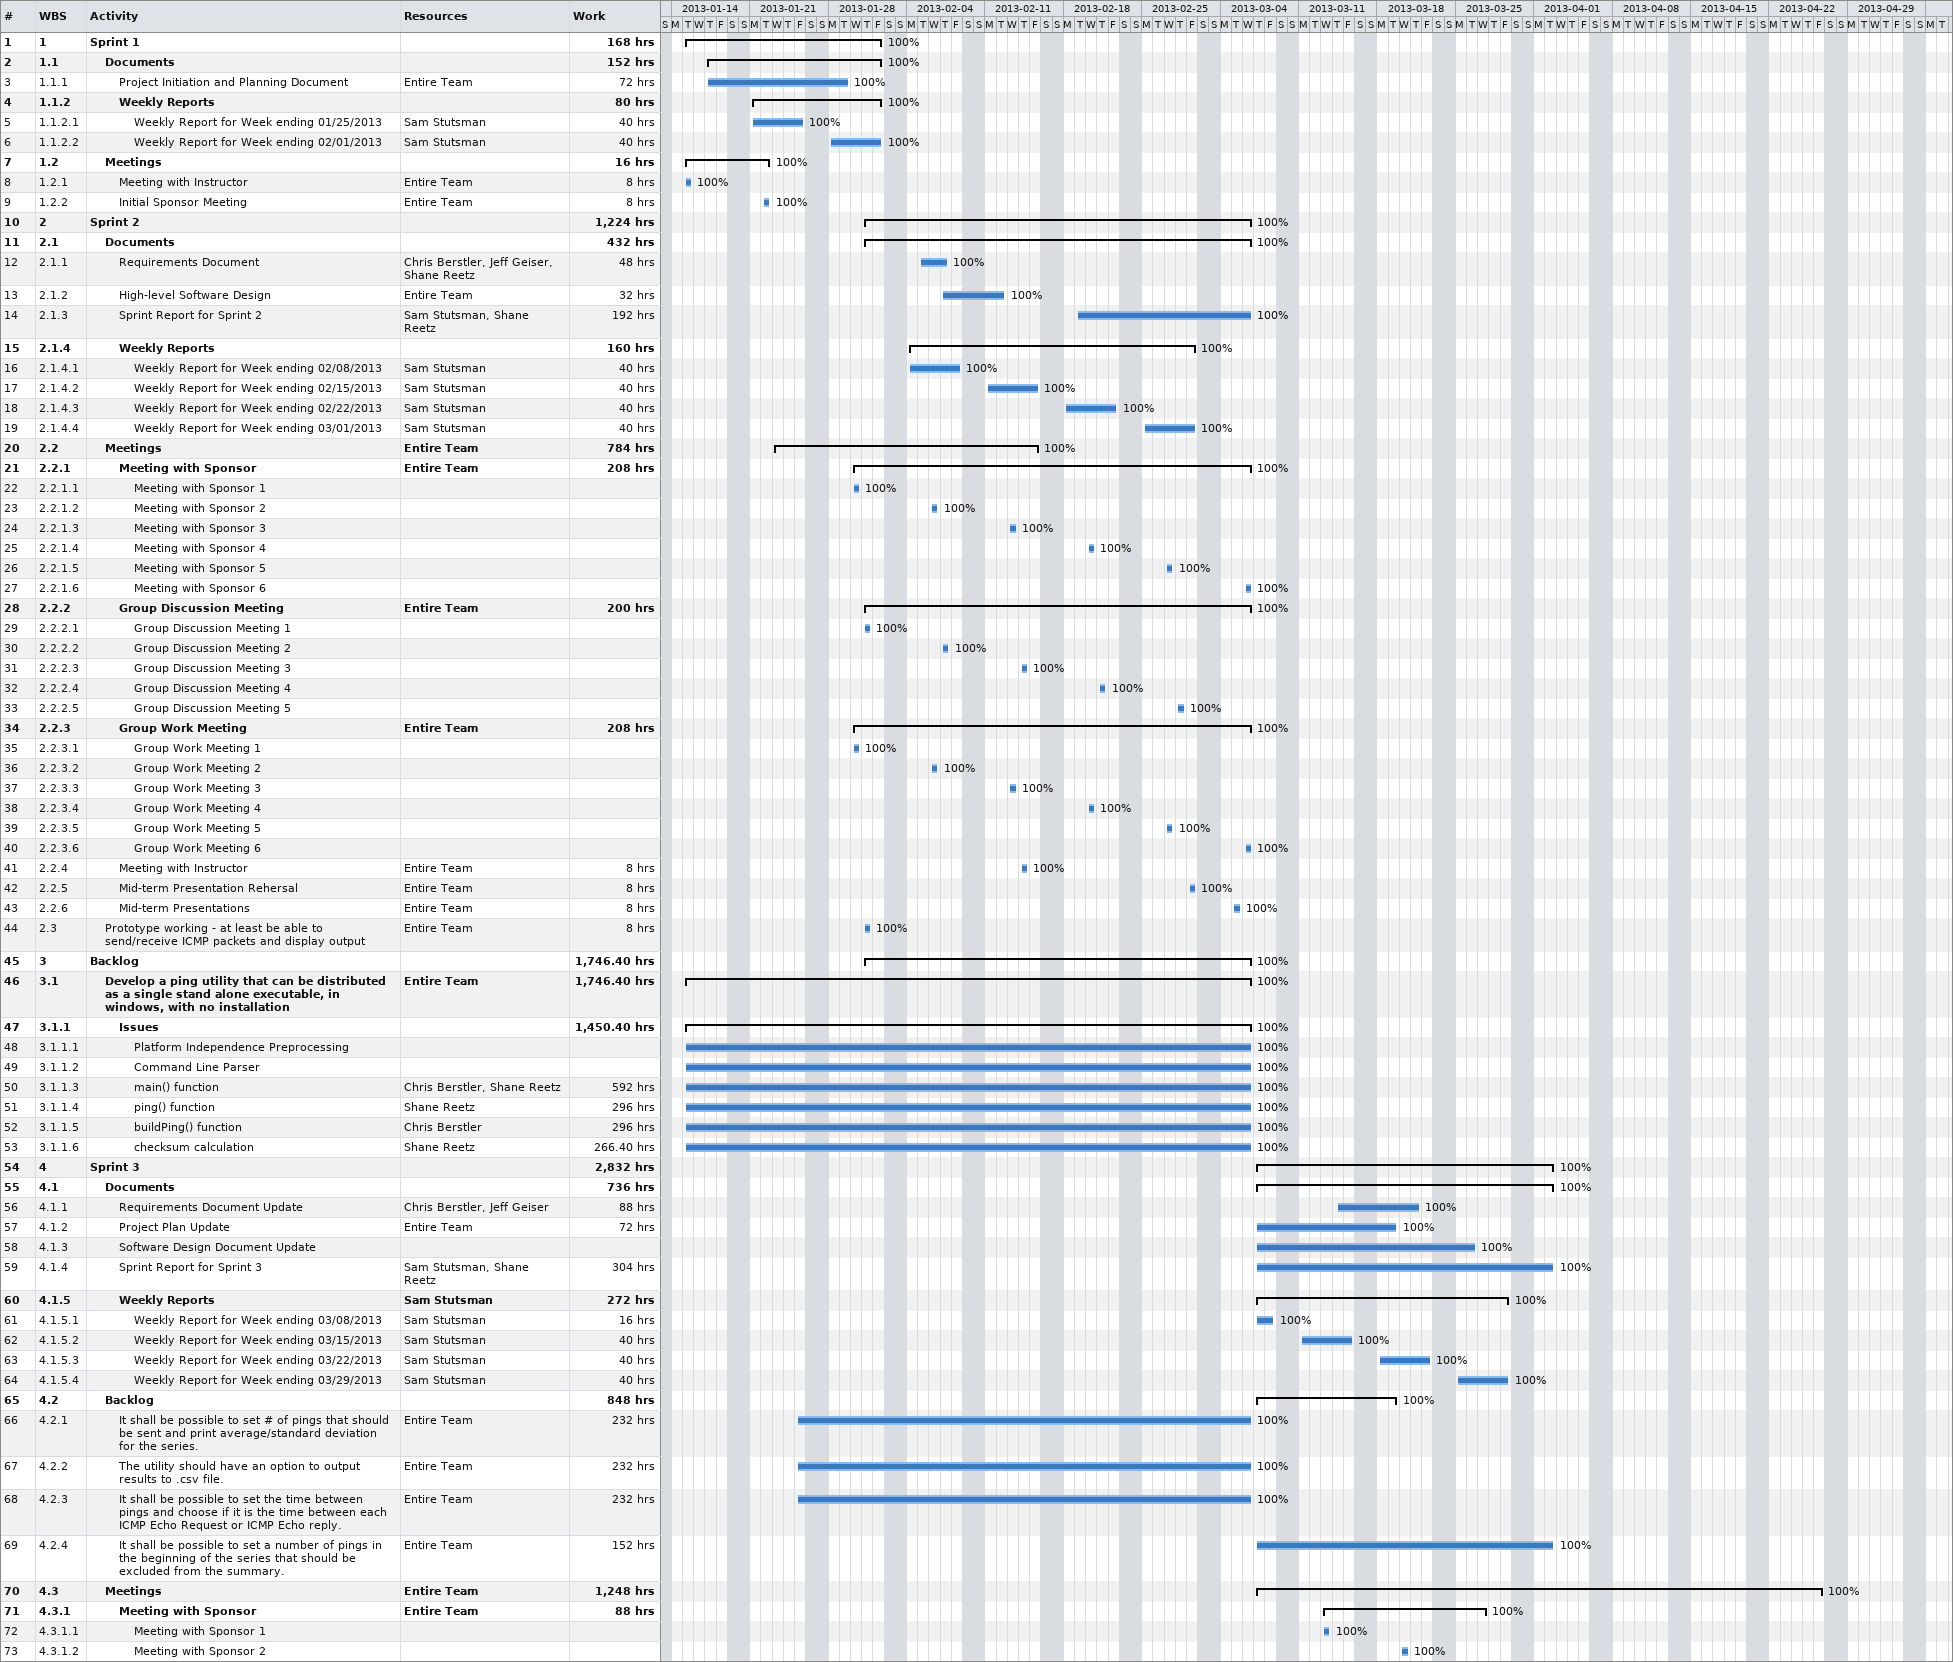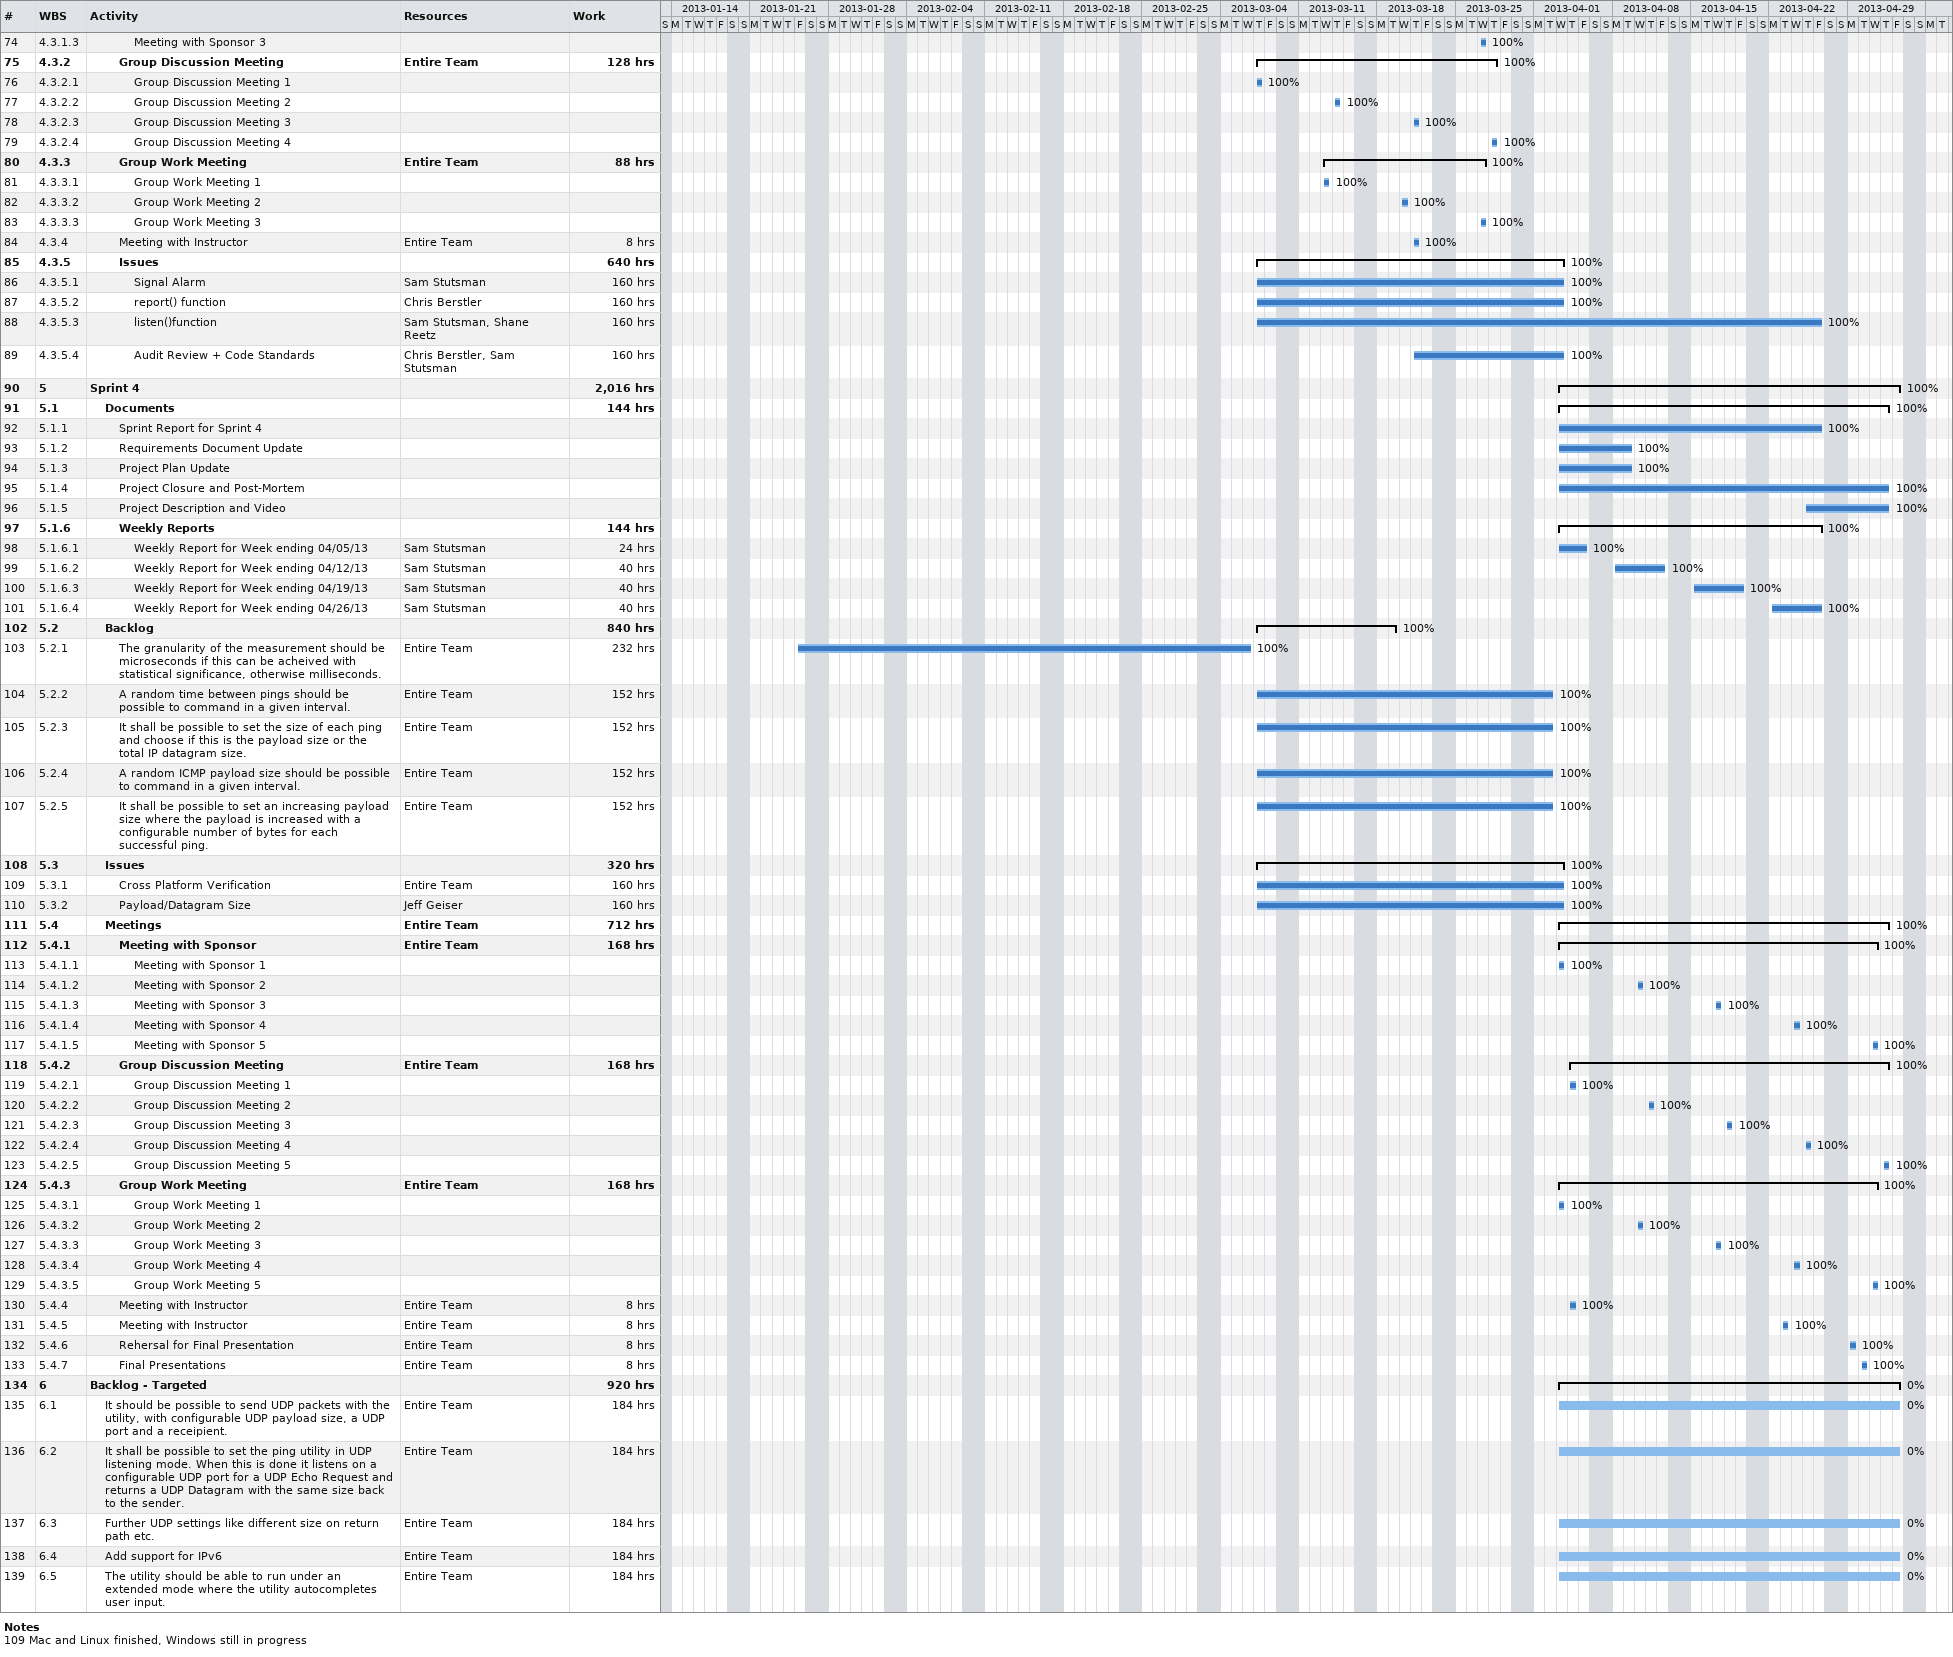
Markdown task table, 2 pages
| ID | WBS | Task | Start | Finish | Resources | % complete | Work (h) |
|---|---|---|---|---|---|---|---|
| 1 | 1 | **Sprint 1** | 2013-01-15 | 2013-02-01 |  | 100 | 168 |
| 2 | 1.1 | **Documents** | 2013-01-17 | 2013-02-01 |  | 100 | 152 |
| 3 | 1.1.1 | Project Initiation and Planning Document | 2013-01-17 | 2013-01-29 | Entire Team | 100 | 72 |
| 4 | 1.1.2 | **Weekly Reports** | 2013-01-21 | 2013-02-01 |  | 100 | 80 |
| 5 | 1.1.2.1 | Weekly Report for Week ending 01/25/2013 | 2013-01-21 | 2013-01-25 | Sam Stutsman | 100 | 40 |
| 6 | 1.1.2.2 | Weekly Report for Week ending 02/01/2013 | 2013-01-28 | 2013-02-01 | Sam Stutsman | 100 | 40 |
| 7 | 1.2 | **Meetings** | 2013-01-15 | 2013-01-22 |  | 100 | 16 |
| 8 | 1.2.1 | Meeting with Instructor | 2013-01-15 | 2013-01-15 | Entire Team | 100 | 8 |
| 9 | 1.2.2 | Initial Sponsor Meeting | 2013-01-22 | 2013-01-22 | Entire Team | 100 | 8 |
| 10 | 2 | **Sprint 2** | 2013-01-31 | 2013-03-06 |  | 100 | 1224 |
| 11 | 2.1 | **Documents** | 2013-01-31 | 2013-03-06 |  | 100 | 432 |
| 12 | 2.1.1 | Requirements Document | 2013-02-05 | 2013-02-07 | Chris Berstler, Jeff Geiser, Shane Reetz | 100 | 48 |
| 13 | 2.1.2 | High-level Software Design | 2013-02-07 | 2013-02-12 | Entire Team | 100 | 32 |
| 14 | 2.1.3 | Sprint Report for Sprint 2 | 2013-02-19 | 2013-03-06 | Sam Stutsman, Shane Reetz | 100 | 192 |
| 15 | 2.1.4 | **Weekly Reports** | 2013-02-04 | 2013-03-01 |  | 100 | 160 |
| 16 | 2.1.4.1 | Weekly Report for Week ending 02/08/2013 | 2013-02-04 | 2013-02-08 | Sam Stutsman | 100 | 40 |
| 17 | 2.1.4.2 | Weekly Report for Week ending 02/15/2013 | 2013-02-11 | 2013-02-15 | Sam Stutsman | 100 | 40 |
| 18 | 2.1.4.3 | Weekly Report for Week ending 02/22/2013 | 2013-02-18 | 2013-02-22 | Sam Stutsman | 100 | 40 |
| 19 | 2.1.4.4 | Weekly Report for Week ending 03/01/2013 | 2013-02-25 | 2013-03-01 | Sam Stutsman | 100 | 40 |
| 20 | 2.2 | **Meetings** | 2013-01-23 | 2013-02-15 | Entire Team | 100 | 784 |
| 21 | 2.2.1 | **Meeting with Sponsor** | 2013-01-30 | 2013-03-06 | Entire Team | 100 | 208 |
| 22 | 2.2.1.1 | Meeting with Sponsor 1 | 2013-01-30 | 2013-01-30 |  | 100 |  |
| 23 | 2.2.1.2 | Meeting with Sponsor 2 | 2013-02-06 | 2013-02-06 |  | 100 |  |
| 24 | 2.2.1.3 | Meeting with Sponsor 3 | 2013-02-13 | 2013-02-13 |  | 100 |  |
| 25 | 2.2.1.4 | Meeting with Sponsor 4 | 2013-02-20 | 2013-02-20 |  | 100 |  |
| 26 | 2.2.1.5 | Meeting with Sponsor 5 | 2013-02-27 | 2013-02-27 |  | 100 |  |
| 27 | 2.2.1.6 | Meeting with Sponsor 6 | 2013-03-06 | 2013-03-06 |  | 100 |  |
| 28 | 2.2.2 | **Group Discussion Meeting** | 2013-01-31 | 2013-03-06 | Entire Team | 100 | 200 |
| 29 | 2.2.2.1 | Group Discussion Meeting 1 | 2013-01-31 | 2013-01-31 |  | 100 |  |
| 30 | 2.2.2.2 | Group Discussion Meeting 2 | 2013-02-07 | 2013-02-07 |  | 100 |  |
| 31 | 2.2.2.3 | Group Discussion Meeting 3 | 2013-02-14 | 2013-02-14 |  | 100 |  |
| 32 | 2.2.2.4 | Group Discussion Meeting 4 | 2013-02-21 | 2013-02-21 |  | 100 |  |
| 33 | 2.2.2.5 | Group Discussion Meeting 5 | 2013-02-28 | 2013-02-28 |  | 100 |  |
| 34 | 2.2.3 | **Group Work Meeting** | 2013-01-30 | 2013-03-06 | Entire Team | 100 | 208 |
| 35 | 2.2.3.1 | Group Work Meeting 1 | 2013-01-30 | 2013-01-30 |  | 100 |  |
| 36 | 2.2.3.2 | Group Work Meeting 2 | 2013-02-06 | 2013-02-06 |  | 100 |  |
| 37 | 2.2.3.3 | Group Work Meeting 3 | 2013-02-13 | 2013-02-13 |  | 100 |  |
| 38 | 2.2.3.4 | Group Work Meeting 4 | 2013-02-20 | 2013-02-20 |  | 100 |  |
| 39 | 2.2.3.5 | Group Work Meeting 5 | 2013-02-27 | 2013-02-27 |  | 100 |  |
| 40 | 2.2.3.6 | Group Work Meeting 6 | 2013-03-06 | 2013-03-06 |  | 100 |  |
| 41 | 2.2.4 | Meeting with Instructor | 2013-02-14 | 2013-02-14 | Entire Team | 100 | 8 |
| 42 | 2.2.5 | Mid-term Presentation Rehersal | 2013-03-01 | 2013-03-01 | Entire Team | 100 | 8 |
| 43 | 2.2.6 | Mid-term Presentations | 2013-03-05 | 2013-03-05 | Entire Team | 100 | 8 |
| 44 | 2.3 | Prototype working - at least be able to send/receive ICMP packets and display output | 2013-01-31 | 2013-01-31 | Entire Team | 100 | 8 |
| 45 | 3 | **Backlog** | 2013-01-31 | 2013-03-06 |  | 100 | 1746.40 |
| 46 | 3.1 | **Develop a ping utility that can be distributed as a single stand alone executable, in windows, with no installation** | 2013-01-15 | 2013-03-06 | Entire Team | 100 | 1746.40 |
| 47 | 3.1.1 | **Issues** | 2013-01-15 | 2013-03-06 |  | 100 | 1450.40 |
| 48 | 3.1.1.1 | Platform Independence Preprocessing | 2013-01-15 | 2013-03-06 |  | 100 |  |
| 49 | 3.1.1.2 | Command Line Parser | 2013-01-15 | 2013-03-06 |  | 100 |  |
| 50 | 3.1.1.3 | main() function | 2013-01-15 | 2013-03-06 | Chris Berstler, Shane Reetz | 100 | 592 |
| 51 | 3.1.1.4 | ping() function | 2013-01-15 | 2013-03-06 | Shane Reetz | 100 | 296 |
| 52 | 3.1.1.5 | buildPing() function | 2013-01-15 | 2013-03-06 | Chris Berstler | 100 | 296 |
| 53 | 3.1.1.6 | checksum calculation | 2013-01-15 | 2013-03-06 | Shane Reetz | 100 | 266.40 |
| 54 | 4 | **Sprint 3** | 2013-03-07 | 2013-04-02 |  | 100 | 2832 |
| 55 | 4.1 | **Documents** | 2013-03-07 | 2013-04-02 |  | 100 | 736 |
| 56 | 4.1.1 | Requirements Document Update | 2013-03-14 | 2013-03-21 | Chris Berstler, Jeff Geiser | 100 | 88 |
| 57 | 4.1.2 | Project Plan Update | 2013-03-07 | 2013-03-19 | Entire Team | 100 | 72 |
| 58 | 4.1.3 | Software Design Document Update | 2013-03-07 | 2013-03-26 |  | 100 |  |
| 59 | 4.1.4 | Sprint Report for Sprint 3 | 2013-03-07 | 2013-04-02 | Sam Stutsman, Shane Reetz | 100 | 304 |
| 60 | 4.1.5 | **Weekly Reports** | 2013-03-07 | 2013-03-29 | Sam Stutsman | 100 | 272 |
| 61 | 4.1.5.1 | Weekly Report for Week ending 03/08/2013 | 2013-03-07 | 2013-03-08 | Sam Stutsman | 100 | 16 |
| 62 | 4.1.5.2 | Weekly Report for Week ending 03/15/2013 | 2013-03-11 | 2013-03-15 | Sam Stutsman | 100 | 40 |
| 63 | 4.1.5.3 | Weekly Report for Week ending 03/22/2013 | 2013-03-18 | 2013-03-22 | Sam Stutsman | 100 | 40 |
| 64 | 4.1.5.4 | Weekly Report for Week ending 03/29/2013 | 2013-03-25 | 2013-03-29 | Sam Stutsman | 100 | 40 |
| 65 | 4.2 | **Backlog** | 2013-03-07 | 2013-03-19 |  | 100 | 848 |
| 66 | 4.2.1 | It shall be possible to set # of pings that should be sent and print average/standard deviation for the series. | 2013-01-25 | 2013-03-06 | Entire Team | 100 | 232 |
| 67 | 4.2.2 | The utility should have an option to output results to .csv file. | 2013-01-25 | 2013-03-06 | Entire Team | 100 | 232 |
| 68 | 4.2.3 | It shall be possible to set the time between pings and choose if it is the time between each ICMP Echo Request or ICMP Echo reply. | 2013-01-25 | 2013-03-06 | Entire Team | 100 | 232 |
| 69 | 4.2.4 | It shall be possible to set a number of pings in the beginning of the series that should be excluded from the summary. | 2013-03-07 | 2013-04-02 | Entire Team | 100 | 152 |
| 70 | 4.3 | **Meetings** | 2013-03-07 | 2013-04-26 | Entire Team | 100 | 1248 |
| 71 | 4.3.1 | **Meeting with Sponsor** | 2013-03-13 | 2013-03-27 | Entire Team | 100 | 88 |
| 72 | 4.3.1.1 | Meeting with Sponsor 1 | 2013-03-13 | 2013-03-13 |  | 100 |  |
| 73 | 4.3.1.2 | Meeting with Sponsor 2 | 2013-03-20 | 2013-03-20 |  | 100 |  |
| 74 | 4.3.1.3 | Meeting with Sponsor 3 | 2013-03-27 | 2013-03-27 |  | 100 |  |
| 75 | 4.3.2 | **Group Discussion Meeting** | 2013-03-07 | 2013-03-28 | Entire Team | 100 | 128 |
| 76 | 4.3.2.1 | Group Discussion Meeting 1 | 2013-03-07 | 2013-03-07 |  | 100 |  |
| 77 | 4.3.2.2 | Group Discussion Meeting 2 | 2013-03-14 | 2013-03-14 |  | 100 |  |
| 78 | 4.3.2.3 | Group Discussion Meeting 3 | 2013-03-21 | 2013-03-21 |  | 100 |  |
| 79 | 4.3.2.4 | Group Discussion Meeting 4 | 2013-03-28 | 2013-03-28 |  | 100 |  |
| 80 | 4.3.3 | **Group Work Meeting** | 2013-03-13 | 2013-03-27 | Entire Team | 100 | 88 |
| 81 | 4.3.3.1 | Group Work Meeting 1 | 2013-03-13 | 2013-03-13 |  | 100 |  |
| 82 | 4.3.3.2 | Group Work Meeting 2 | 2013-03-20 | 2013-03-20 |  | 100 |  |
| 83 | 4.3.3.3 | Group Work Meeting 3 | 2013-03-27 | 2013-03-27 |  | 100 |  |
| 84 | 4.3.4 | Meeting with Instructor | 2013-03-21 | 2013-03-21 | Entire Team | 100 | 8 |
| 85 | 4.3.5 | **Issues** | 2013-03-07 | 2013-04-03 |  | 100 | 640 |
| 86 | 4.3.5.1 | Signal Alarm | 2013-03-07 | 2013-04-03 | Sam Stutsman | 100 | 160 |
| 87 | 4.3.5.2 | report() function | 2013-03-07 | 2013-04-03 | Chris Berstler | 100 | 160 |
| 88 | 4.3.5.3 | listen()function | 2013-03-07 | 2013-04-26 | Sam Stutsman, Shane Reetz | 100 | 160 |
| 89 | 4.3.5.4 | Audit Review + Code Standards | 2013-03-21 | 2013-04-03 | Chris Berstler, Sam Stutsman | 100 | 160 |
| 90 | 5 | **Sprint 4** | 2013-04-03 | 2013-05-03 |  | 100 | 2016 |
| 91 | 5.1 | **Documents** | 2013-04-03 | 2013-05-02 |  | 100 | 144 |
| 92 | 5.1.1 | Sprint Report for Sprint 4 | 2013-04-03 | 2013-04-26 |  | 100 |  |
| 93 | 5.1.2 | Requirements Document Update | 2013-04-03 | 2013-04-09 |  | 100 |  |
| 94 | 5.1.3 | Project Plan Update | 2013-04-03 | 2013-04-09 |  | 100 |  |
| 95 | 5.1.4 | Project Closure and Post-Mortem | 2013-04-03 | 2013-05-02 |  | 100 |  |
| 96 | 5.1.5 | Project Description and Video | 2013-04-25 | 2013-05-02 |  | 100 |  |
| 97 | 5.1.6 | **Weekly Reports** | 2013-04-03 | 2013-04-26 |  | 100 | 144 |
| 98 | 5.1.6.1 | Weekly Report for Week ending 04/05/13 | 2013-04-03 | 2013-04-05 | Sam Stutsman | 100 | 24 |
| 99 | 5.1.6.2 | Weekly Report for Week ending 04/12/13 | 2013-04-08 | 2013-04-12 | Sam Stutsman | 100 | 40 |
| 100 | 5.1.6.3 | Weekly Report for Week ending 04/19/13 | 2013-04-15 | 2013-04-19 | Sam Stutsman | 100 | 40 |
| 101 | 5.1.6.4 | Weekly Report for Week ending 04/26/13 | 2013-04-22 | 2013-04-26 | Sam Stutsman | 100 | 40 |
| 102 | 5.2 | **Backlog** | 2013-03-07 | 2013-03-19 |  | 100 | 840 |
| 103 | 5.2.1 | The granularity of the measurement should be microseconds if this can be acheived with statistical significance, otherwise milliseconds. | 2013-01-25 | 2013-03-06 | Entire Team | 100 | 232 |
| 104 | 5.2.2 | A random time between pings should be possible to command in a given interval. | 2013-03-07 | 2013-04-02 | Entire Team | 100 | 152 |
| 105 | 5.2.3 | It shall be possible to set the size of each ping and choose if this is the payload size or the total IP datagram size. | 2013-03-07 | 2013-04-02 | Entire Team | 100 | 152 |
| 106 | 5.2.4 | A random ICMP payload size should be possible to command in a given interval. | 2013-03-07 | 2013-04-02 | Entire Team | 100 | 152 |
| 107 | 5.2.5 | It shall be possible to set an increasing payload size where the payload is increased with a configurable number of bytes for each successful ping. | 2013-03-07 | 2013-04-02 | Entire Team | 100 | 152 |
| 108 | 5.3 | **Issues** | 2013-03-07 | 2013-04-03 |  | 100 | 320 |
| 109 | 5.3.1 | Cross Platform Verification | 2013-03-07 | 2013-04-03 | Entire Team | 100 | 160 |
| 110 | 5.3.2 | Payload/Datagram Size | 2013-03-07 | 2013-04-03 | Jeff Geiser | 100 | 160 |
| 111 | 5.4 | **Meetings** | 2013-04-03 | 2013-05-02 | Entire Team | 100 | 712 |
| 112 | 5.4.1 | **Meeting with Sponsor** | 2013-04-03 | 2013-05-01 | Entire Team | 100 | 168 |
| 113 | 5.4.1.1 | Meeting with Sponsor 1 | 2013-04-03 | 2013-04-03 |  | 100 |  |
| 114 | 5.4.1.2 | Meeting with Sponsor 2 | 2013-04-10 | 2013-04-10 |  | 100 |  |
| 115 | 5.4.1.3 | Meeting with Sponsor 3 | 2013-04-17 | 2013-04-17 |  | 100 |  |
| 116 | 5.4.1.4 | Meeting with Sponsor 4 | 2013-04-24 | 2013-04-24 |  | 100 |  |
| 117 | 5.4.1.5 | Meeting with Sponsor 5 | 2013-05-01 | 2013-05-01 |  | 100 |  |
| 118 | 5.4.2 | **Group Discussion Meeting** | 2013-04-04 | 2013-05-02 | Entire Team | 100 | 168 |
| 119 | 5.4.2.1 | Group Discussion Meeting 1 | 2013-04-04 | 2013-04-04 |  | 100 |  |
| 120 | 5.4.2.2 | Group Discussion Meeting 2 | 2013-04-11 | 2013-04-11 |  | 100 |  |
| 121 | 5.4.2.3 | Group Discussion Meeting 3 | 2013-04-18 | 2013-04-18 |  | 100 |  |
| 122 | 5.4.2.4 | Group Discussion Meeting 4 | 2013-04-25 | 2013-04-25 |  | 100 |  |
| 123 | 5.4.2.5 | Group Discussion Meeting 5 | 2013-05-02 | 2013-05-02 |  | 100 |  |
| 124 | 5.4.3 | **Group Work Meeting** | 2013-04-03 | 2013-05-01 | Entire Team | 100 | 168 |
| 125 | 5.4.3.1 | Group Work Meeting 1 | 2013-04-03 | 2013-04-03 |  | 100 |  |
| 126 | 5.4.3.2 | Group Work Meeting 2 | 2013-04-10 | 2013-04-10 |  | 100 |  |
| 127 | 5.4.3.3 | Group Work Meeting 3 | 2013-04-17 | 2013-04-17 |  | 100 |  |
| 128 | 5.4.3.4 | Group Work Meeting 4 | 2013-04-24 | 2013-04-24 |  | 100 |  |
| 129 | 5.4.3.5 | Group Work Meeting 5 | 2013-05-01 | 2013-05-01 |  | 100 |  |
| 130 | 5.4.4 | Meeting with Instructor | 2013-04-04 | 2013-04-04 | Entire Team | 100 | 8 |
| 131 | 5.4.5 | Meeting with Instructor | 2013-04-23 | 2013-04-23 | Entire Team | 100 | 8 |
| 132 | 5.4.6 | Rehersal for Final Presentation | 2013-04-29 | 2013-04-29 | Entire Team | 100 | 8 |
| 133 | 5.4.7 | Final Presentations | 2013-04-30 | 2013-04-30 | Entire Team | 100 | 8 |
| 134 | 6 | **Backlog - Targeted** | 2013-04-03 | 2013-05-03 |  | 0 | 920 |
| 135 | 6.1 | It should be possible to send UDP packets with the utility, with configurable UDP payload size, a UDP port and a receipient. | 2013-04-03 | 2013-05-03 | Entire Team | 0 | 184 |
| 136 | 6.2 | It shall be possible to set the ping utility in UDP listening mode. When this is done it listens on a configurable UDP port for a UDP Echo Request and returns a UDP Datagram with the same size back to the sender. | 2013-04-03 | 2013-05-03 | Entire Team | 0 | 184 |
| 137 | 6.3 | Further UDP settings like different size on return path etc. | 2013-04-03 | 2013-05-03 | Entire Team | 0 | 184 |
| 138 | 6.4 | Add support for IPv6 | 2013-04-03 | 2013-05-03 | Entire Team | 0 | 184 |
| 139 | 6.5 | The utility should be able to run under an extended mode where the utility autocompletes user input. | 2013-04-03 | 2013-05-03 | Entire Team | 0 | 184 |

Notes
- 109: Mac and Linux finished, Windows still in progress
